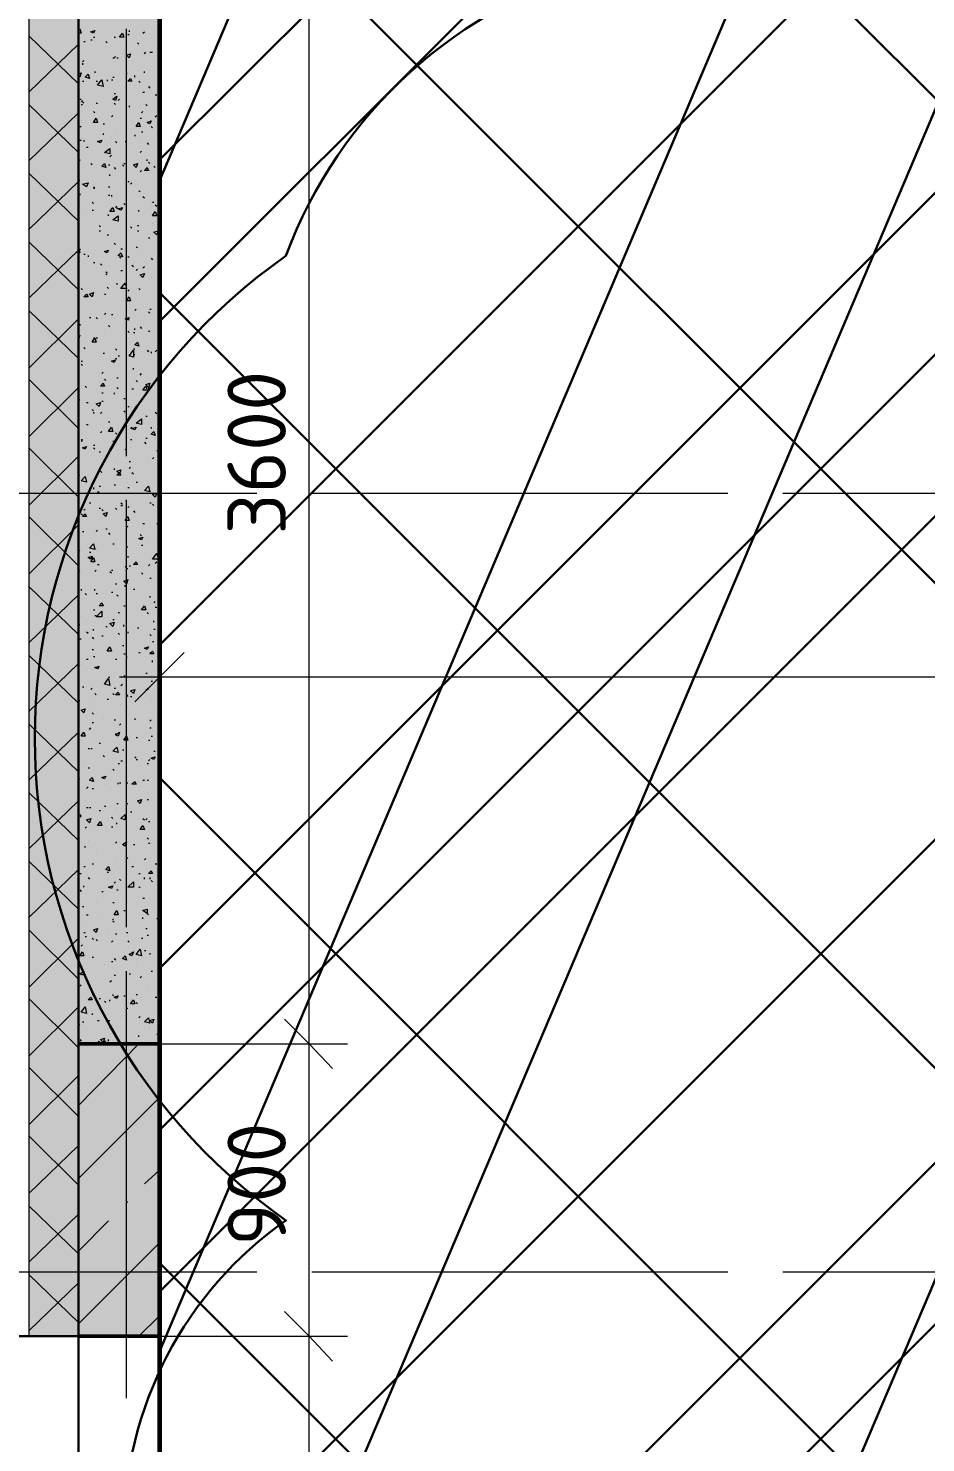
# Model space of a CAD drawing. Header units: millimetres. Extents: x -84737 to 172119, y -43083 to 59399.
# Drawn here: x 93999 to 96766, y 38117 to 42477 of the extents above; entities that cross this region are included whole.
import ezdxf

# ---------------------------------------------------------------- set-up
doc = ezdxf.new("R2010")
doc.units = ezdxf.units.MM
for name, color, linetype, lineweight in [('11) Плинтус ПЛ-2', 70, 'Continuous', 30), ('12) Наливной пол', 150, 'Continuous', 30), ('15) Штукатурка стен СТ-1.1', 161, 'Continuous', 60), ('16) Краска СТ-1.1 стена', 5, 'Continuous', 60), ('18) Краска ПТ-1 потолок', 31, 'Continuous', 30), ('20) Шпакл. баз. фин Стена', 40, 'Continuous', 60), ('22) Шпакл. баз. фин. Потолок', 102, 'Continuous', 30), ('5) Затарка материала', 160, 'Continuous', 30), ('6) Уборка мусора', 20, 'Continuous', 30), ('8) Линолеум Л-1.1', 130, 'Continuous', 30)]:
    doc.layers.add(name, color=color, linetype=linetype, lineweight=lineweight)
doc.layers.add('PDF _Геометрия', color=7, linetype='Continuous')
doc.layers.add('PDF _Текст', color=7, linetype='Continuous')
doc.layers.add('PDF _Сплошная заливка', color=7, linetype='Continuous', true_color=0xffffff)
doc.styles.add('PDF ISOCPEUR', font='isocpeur.ttf')

msp = doc.modelspace()

# ---------------------------------------------------------------- hatches: boundary and pattern name
at = {"layer": '12) Наливной пол'}
h = msp.add_hatch(dxfattribs=at)
h.set_pattern_fill('ANSI31', color=256, scale=222)
h.paths.add_polyline_path([(114514.8, 42635.7), (112106.2, 42635.7), (112106.2, 33344.1), (114514.8, 33344.1)])
h.paths.add_polyline_path([(124026.4, 38444.9), (124026.4, 33348.3), (114586.7, 33348.3), (114586.7, 39884.2), (116707.5, 39884.2), (116707.5, 38444.9)])
h.paths.add_polyline_path([(129605.6, 33344.1), (124106.9, 33344.1), (124106.9, 43647.4), (129605.6, 43647.4)])
h.paths.add_polyline_path([(109494.4, 42635.7), (111903, 42635.7), (111903, 33344.1), (109494.4, 33344.1)])
h.paths.add_polyline_path([(99982.7, 38444.9), (99982.7, 33348.3), (109422.4, 33348.3), (109422.4, 39884.2), (107301.6, 39884.2), (107301.6, 38444.9)])
h.paths.add_polyline_path([(94403.5, 33344.1), (99902.3, 33344.1), (99902.3, 43647.4), (94403.5, 43647.4)])
at = {"layer": '18) Краска ПТ-1 потолок'}
h = msp.add_hatch(dxfattribs=at)
h.set_pattern_fill('ANSI32', color=256, scale=222, angle=22)
h.paths.add_polyline_path([(114514.8, 42635.7), (112106.2, 42635.7), (112106.2, 33344.1), (114514.8, 33344.1)])
h.paths.add_polyline_path([(124026.4, 38444.9), (124026.4, 33348.3), (114586.7, 33348.3), (114586.7, 39884.2), (116707.5, 39884.2), (116707.5, 38444.9)])
h.paths.add_polyline_path([(129605.6, 33344.1), (124106.9, 33344.1), (124106.9, 43647.4), (129605.6, 43647.4)])
h.paths.add_polyline_path([(109494.4, 42635.7), (111903, 42635.7), (111903, 33344.1), (109494.4, 33344.1)])
h.paths.add_polyline_path([(99982.7, 38444.9), (99982.7, 33348.3), (109422.4, 33348.3), (109422.4, 39884.2), (107301.6, 39884.2), (107301.6, 38444.9)])
h.paths.add_polyline_path([(94403.5, 33344.1), (99902.3, 33344.1), (99902.3, 43647.4), (94403.5, 43647.4)])
h = msp.add_hatch(dxfattribs=at)
h.set_pattern_fill('ANSI32', color=256, scale=222, angle=22)
h.paths.add_polyline_path([(114514.8, 42635.7), (112106.2, 42635.7), (112106.2, 33344.1), (114514.8, 33344.1)])
h.paths.add_polyline_path([(124026.4, 38444.9), (124026.4, 33348.3), (114586.7, 33348.3), (114586.7, 39884.2), (116707.5, 39884.2), (116707.5, 38444.9)])
h.paths.add_polyline_path([(129605.6, 33344.1), (124106.9, 33344.1), (124106.9, 43647.4), (129605.6, 43647.4)])
h.paths.add_polyline_path([(109494.4, 42635.7), (111903, 42635.7), (111903, 33344.1), (109494.4, 33344.1)])
h.paths.add_polyline_path([(99982.7, 38444.9), (99982.7, 33348.3), (109422.4, 33348.3), (109422.4, 39884.2), (107301.6, 39884.2), (107301.6, 38444.9)])
h.paths.add_polyline_path([(94403.5, 33344.1), (99902.3, 33344.1), (99902.3, 43647.4), (94403.5, 43647.4)])
at = {"layer": '22) Шпакл. баз. фин. Потолок'}
h = msp.add_hatch(dxfattribs=at)
h.set_pattern_fill('ANSI37', color=256, scale=333)
h.paths.add_polyline_path([(114514.8, 42635.7), (112106.2, 42635.7), (112106.2, 33344.1), (114514.8, 33344.1)])
h.paths.add_polyline_path([(124026.4, 38444.9), (124026.4, 33348.3), (114586.7, 33348.3), (114586.7, 39884.2), (116707.5, 39884.2), (116707.5, 38444.9)])
h.paths.add_polyline_path([(129605.6, 33344.1), (124106.9, 33344.1), (124106.9, 43647.4), (129605.6, 43647.4)])
h.paths.add_polyline_path([(109494.4, 42635.7), (111903, 42635.7), (111903, 33344.1), (109494.4, 33344.1)])
h.paths.add_polyline_path([(99982.7, 38444.9), (99982.7, 33348.3), (109422.4, 33348.3), (109422.4, 39884.2), (107301.6, 39884.2), (107301.6, 38444.9)])
h.paths.add_polyline_path([(94403.5, 33344.1), (99902.3, 33344.1), (99902.3, 43647.4), (94403.5, 43647.4)])
h = msp.add_hatch(dxfattribs=at)
h.set_pattern_fill('ANSI37', color=256, scale=333)
h.paths.add_polyline_path([(114514.8, 42635.7), (112106.2, 42635.7), (112106.2, 33344.1), (114514.8, 33344.1)])
h.paths.add_polyline_path([(124026.4, 38444.9), (124026.4, 33348.3), (114586.7, 33348.3), (114586.7, 39884.2), (116707.5, 39884.2), (116707.5, 38444.9)])
h.paths.add_polyline_path([(129605.6, 33344.1), (124106.9, 33344.1), (124106.9, 43647.4), (129605.6, 43647.4)])
h.paths.add_polyline_path([(109494.4, 42635.7), (111903, 42635.7), (111903, 33344.1), (109494.4, 33344.1)])
h.paths.add_polyline_path([(99982.7, 38444.9), (99982.7, 33348.3), (109422.4, 33348.3), (109422.4, 39884.2), (107301.6, 39884.2), (107301.6, 38444.9)])
h.paths.add_polyline_path([(94403.5, 33344.1), (99902.3, 33344.1), (99902.3, 43647.4), (94403.5, 43647.4)])
at = {"layer": '8) Линолеум Л-1.1'}
h = msp.add_hatch(dxfattribs=at)
h.set_pattern_fill('ANSI31', color=256, scale=222)
h.paths.add_polyline_path([(114514.8, 42635.7), (112106.2, 42635.7), (112106.2, 33344.1), (114514.8, 33344.1)])
h.paths.add_polyline_path([(124026.4, 38444.9), (124026.4, 33348.3), (114586.7, 33348.3), (114586.7, 39884.2), (116707.5, 39884.2), (116707.5, 38444.9)])
h.paths.add_polyline_path([(129605.6, 33344.1), (124106.9, 33344.1), (124106.9, 43647.4), (129605.6, 43647.4)])
h.paths.add_polyline_path([(109494.4, 42635.7), (111903, 42635.7), (111903, 33344.1), (109494.4, 33344.1)])
h.paths.add_polyline_path([(99982.7, 38444.9), (99982.7, 33348.3), (109422.4, 33348.3), (109422.4, 39884.2), (107301.6, 39884.2), (107301.6, 38444.9)])
h.paths.add_polyline_path([(94403.5, 33344.1), (99902.3, 33344.1), (99902.3, 43647.4), (94403.5, 43647.4)])
at = {"layer": 'PDF _Сплошная заливка', "transparency": 33554559}
h = msp.add_hatch(color=256, dxfattribs=at)
h.paths.add_polyline_path([(94153.8, 34846.8), (94001.4, 34846.8), (94001.4, 32946.2), (94153.8, 32946.2)])
h.paths.add_polyline_path([(94001.4, 46386.1), (94153.8, 46386.1), (94153.8, 54246.9), (94001.4, 54246.9)])
h.paths.add_polyline_path([(94001.4, 38444.9), (94153.8, 38444.9), (94153.8, 44735.3), (94001.4, 44735.3)])

# ---------------------------------------------------------------- linework, layer by layer
at = {"layer": '11) Плинтус ПЛ-2'}
msp.add_lwpolyline([(95377.1, 43647.4), (94403.5, 43647.4), (94403.5, 33344.1), (99902.3, 33344.1), (99902.3, 36747.5)], dxfattribs=at)
at = {"layer": '15) Штукатурка стен СТ-1.1'}
msp.add_lwpolyline([(95377.1, 43647.4), (94403.5, 43647.4), (94403.5, 33344.1), (99902.3, 33344.1), (99902.3, 36747.5)], dxfattribs=at)
at = {"layer": '16) Краска СТ-1.1 стена'}
msp.add_lwpolyline([(95377.1, 43647.4), (94403.5, 43647.4), (94403.5, 33344.1), (99902.3, 33344.1), (99902.3, 36747.5)], dxfattribs=at)
at = {"layer": '20) Шпакл. баз. фин Стена'}
msp.add_lwpolyline([(95377.1, 43647.4), (94403.5, 43647.4), (94403.5, 33344.1), (99902.3, 33344.1), (99902.3, 36747.5)], dxfattribs=at)
at = {"layer": '5) Затарка материала'}
msp.add_lwpolyline([(94793.4, 36885.6, -0.520567), (94793.4, 38802, -0.520567), (94793.4, 41775.4, -0.520567), (97075.7, 42372.7, -0.520567), (98472.8, 40275, -0.520567), (98472.8, 37380, -0.520567), (96796, 36885.6, -0.520567)], format="xyb", close=True, dxfattribs=at)
at = {"layer": '6) Уборка мусора'}
msp.add_lwpolyline([(94793.4, 36885.6, -0.520567), (94793.4, 38802, -0.520567), (94793.4, 41775.4, -0.520567), (97075.7, 42372.7, -0.520567), (98472.8, 40275, -0.520567), (98472.8, 37380, -0.520567), (96796, 36885.6, -0.520567)], format="xyb", close=True, dxfattribs=at)
at = {"layer": '8) Линолеум Л-1.1'}
msp.add_lwpolyline([(94403.5, 33344.1), (99902.3, 33344.1), (99902.3, 43647.4), (94403.5, 43647.4)], close=True, dxfattribs=at)
at = {"layer": 'PDF _Геометрия', "lineweight": 18}
for points in [[(94153.8, 44735.3), (94001.4, 44735.3), (93997.1, 44735.3), (93836.3, 44735.3), (93836.3, 38444.9), (93997.1, 38444.9), (94001.4, 38444.9), (94153.8, 38444.9), (94153.8, 39346.6)], [(94001.4, 44735.3), (94001.4, 38444.9)]]:
    msp.add_lwpolyline(points, dxfattribs=at)
at = {"layer": 'PDF _Геометрия', "lineweight": 9}
for points in [[(94864.9, 33877.5), (94864.9, 34846.8), (94864.9, 38444.9), (94864.9, 39346.6), (94864.9, 42944.7), (94864.9, 43765.9)], [(94301.9, 41475.8), (94301.9, 42474.8)], [(94310.4, 42470.6), (94310.4, 42466.3)], [(94153.8, 42305.5), (94001.4, 42453.6)], [(94001.4, 42280.1), (94153.8, 42428.2)], [(94170.7, 42436.7), (94174.9, 42436.7)], [(94191.9, 42440.9), (94196.1, 42440.9)], [(94200.3, 42449.4), (94204.6, 42449.4)], [(94238.4, 42436.7), (94242.7, 42432.5)], [(94263.8, 42449.4), (94268.1, 42449.4)], [(94306.2, 42457.9), (94310.4, 42457.9)], [(94335.8, 42432.5), (94340, 42428.2)], [(94352.7, 42462.1), (94357, 42466.3)], [(94361.2, 42462.1), (94361.2, 42462.1)], [(94259.6, 42385.9), (94263.8, 42385.9), (94268.1, 42390.1)], [(94272.3, 42385.9), (94276.5, 42385.9)], [(94301.9, 42360.5), (94301.9, 42411.3)], [(94306.2, 42390.1), (94306.2, 42390.1)], [(94357, 42398.6), (94361.2, 42402.8)], [(94373.9, 42402.8), (94378.1, 42402.8), (94382.4, 42402.8)], [(94153.8, 42335.1), (94162.2, 42339.3), (94158, 42326.6), (94153.8, 42330.9)], [(94166.5, 42373.2), (94170.7, 42377.4)], [(94166.5, 42369), (94166.5, 42364.7)], [(94204.6, 42343.6), (94204.6, 42339.3)], [(94301.9, 42339.3), (94301.9, 42335.1)], [(94357, 42339.3), (94357, 42343.6)], [(94166.5, 42313.9), (94170.7, 42313.9)], [(94208.8, 42313.9), (94213, 42313.9)], [(94242.7, 42318.2), (94242.7, 42313.9)], [(94255.4, 42318.2), (94259.6, 42318.2)], [(94259.6, 42326.6), (94263.8, 42326.6)], [(94327.3, 42326.6), (94327.3, 42330.9)], [(94340, 42313.9), (94344.3, 42309.7)], [(94369.7, 42297), (94373.9, 42292.8)], [(94399.3, 42335.1), (94399.3, 42330.9)], [(94158, 42258.9), (94162.2, 42258.9)], [(94162.2, 42250.5), (94166.5, 42254.7)], [(94166.5, 42250.5), (94170.7, 42246.2)], [(94259.6, 42267.4), (94259.6, 42267.4)], [(94263.8, 42275.8), (94268.1, 42275.8)], [(94276.5, 42254.7), (94280.8, 42258.9)], [(94352.7, 42280.1), (94357, 42280.1)], [(94390.8, 42271.6), (94395.1, 42271.6)], [(94153.8, 42093.8), (94001.4, 42242)], [(94001.4, 42068.4), (94153.8, 42216.6)], [(94162.2, 42242), (94166.5, 42242)], [(94200.3, 42220.8), (94204.6, 42216.6)], [(94208.8, 42246.2), (94213, 42246.2)], [(94255.4, 42203.9), (94259.6, 42208.1)], [(94263.8, 42246.2), (94268.1, 42242)], [(94310.4, 42237.8), (94310.4, 42233.5)], [(94348.5, 42216.6), (94352.7, 42220.8)], [(94361.2, 42242), (94365.4, 42237.8)], [(94390.8, 42203.9), (94395.1, 42208.1)], [(94158, 42174.3), (94162.2, 42174.3)], [(94162.2, 42191.2), (94162.2, 42191.2)], [(94230, 42182.7), (94234.2, 42182.7)], [(94344.3, 42199.7), (94348.5, 42199.7)], [(94378.1, 42174.3), (94382.4, 42170)], [(94158, 42131.9), (94162.2, 42131.9)], [(94166.5, 42136.2), (94166.5, 42136.2)], [(94170.7, 42131.9), (94170.7, 42127.7)], [(94230, 42153.1), (94230, 42148.9)], [(94255.4, 42144.6), (94255.4, 42144.6)], [(94268.1, 42127.7), (94272.3, 42123.5)], [(94272.3, 42153.1), (94272.3, 42153.1)], [(94297.7, 42127.7), (94301.9, 42127.7)], [(94301.9, 41158.3), (94301.9, 42157.3)], [(94327.3, 42148.9), (94327.3, 42144.6)], [(94344.3, 42131.9), (94344.3, 42131.9)], [(94348.5, 42157.3), (94352.7, 42157.3)], [(94365.4, 42123.5), (94369.7, 42119.2)], [(94179.2, 42110.8), (94183.4, 42110.8)], [(94251.1, 42081.1), (94255.4, 42085.4)], [(94344.3, 42093.8), (94348.5, 42098.1)], [(94158, 42068.4), (94158, 42072.7)], [(94191.9, 42060), (94196.1, 42055.7)], [(94246.9, 42055.7), (94251.1, 42055.7)], [(94263.8, 42047.3), (94268.1, 42043)], [(94289.2, 42055.7), (94293.5, 42051.5)], [(94293.5, 42060), (94297.7, 42060)], [(94344.3, 42034.6), (94348.5, 42038.8)], [(94365.4, 42068.4), (94365.4, 42072.7)], [(94369.7, 42064.2), (94373.9, 42060)], [(94386.6, 42051.5), (94390.8, 42047.3)], [(94153.8, 41882.2), (94001.4, 42030.3)], [(94001.4, 41856.8), (94153.8, 42004.9)], [(94153.8, 42009.2), (94158, 42009.2)], [(94158, 42026.1), (94158, 42026.1)], [(94200.3, 41983.8), (94204.6, 41983.8), (94200.3, 41988)], [(94246.9, 41988), (94251.1, 41988)], [(94251.1, 42021.9), (94251.1, 42026.1)], [(94306.2, 42004.9), (94310.4, 42004.9)], [(94314.6, 41996.5), (94318.9, 42000.7)], [(94153.8, 41945.7), (94153.8, 41949.9)], [(94158, 41966.8), (94158, 41962.6)], [(94246.9, 41962.6), (94251.1, 41962.6)], [(94255.4, 41962.6), (94255.4, 41958.4)], [(94340, 41975.3), (94344.3, 41975.3)], [(94352.7, 41958.4), (94357, 41954.1)], [(94153.8, 41911.8), (94153.8, 41911.8)], [(94166.5, 41903.3), (94166.5, 41903.3)], [(94196.1, 41941.4), (94200.3, 41937.2)], [(94196.1, 41916), (94200.3, 41916)], [(94246.9, 41899.1), (94246.9, 41903.3)], [(94268.1, 41924.5), (94272.3, 41928.7)], [(94272.3, 41924.5), (94272.3, 41920.3)], [(94293.5, 41937.2), (94297.7, 41933)], [(94340, 41911.8), (94340, 41916)], [(94378.1, 41941.4), (94378.1, 41941.4)], [(94382.4, 41941.4), (94386.6, 41941.4)], [(94390.8, 41933), (94395.1, 41928.7)], [(94153.8, 41886.4), (94153.8, 41890.6)], [(94217.3, 41869.5), (94221.5, 41865.2)], [(94314.6, 41865.2), (94318.9, 41861)], [(94335.8, 41869.5), (94340, 41869.5)], [(94382.4, 41873.7), (94382.4, 41873.7)], [(94153.8, 41670.5), (94001.4, 41818.7)], [(94153.8, 41844.1), (94153.8, 41844.1)], [(94217.3, 41852.5), (94221.5, 41852.5)], [(94242.7, 41839.8), (94246.9, 41839.8)], [(94263.8, 41814.4), (94268.1, 41810.2)], [(94335.8, 41852.5), (94340, 41852.5)], [(94369.7, 41831.4), (94373.9, 41831.4)], [(94403.5, 41810.2), (94403.5, 41814.4)], [(94001.4, 41645.1), (94153.8, 41793.3), (94153.8, 41797.5), (94158, 41784.8), (94153.8, 41784.8)], [(94158, 41797.5), (94158, 41793.3)], [(94170.7, 41780.6), (94174.9, 41780.6)], [(94183.4, 41776.3), (94183.4, 41772.1)], [(94242.7, 41780.6), (94242.7, 41780.6)], [(94280.8, 41772.1), (94285, 41767.9)], [(94285, 41797.5), (94289.2, 41797.5)], [(94306.2, 41772.1), (94310.4, 41772.1)], [(94331.6, 41801.7), (94335.8, 41801.7)], [(94335.8, 41793.3), (94335.8, 41793.3)], [(94200.3, 41755.2), (94204.6, 41755.2)], [(94221.5, 41750.9), (94225.7, 41746.7)], [(94285, 41729.8), (94289.2, 41729.8)], [(94318.9, 41746.7), (94323.1, 41742.5)], [(94331.6, 41729.8), (94335.8, 41734)], [(94352.7, 41738.3), (94357, 41742.5)], [(94378.1, 41767.9), (94382.4, 41763.6)], [(94238.4, 41725.6), (94242.7, 41725.6)], [(94238.4, 41717.1), (94242.7, 41721.3)], [(94272.3, 41691.7), (94272.3, 41687.5)], [(94378.1, 41708.6), (94378.1, 41708.6)], [(94162.2, 41674.8), (94166.5, 41670.5)], [(94191.9, 41653.6), (94191.9, 41653.6)], [(94234.2, 41657.8), (94238.4, 41657.8)], [(94238.4, 41657.8), (94238.4, 41657.8)], [(94242.7, 41679), (94246.9, 41674.8)], [(94306.2, 41666.3), (94310.4, 41670.5)], [(94331.6, 41670.5), (94331.6, 41670.5)], [(94340, 41674.8), (94344.3, 41670.5)], [(94153.8, 41458.9), (94001.4, 41607)], [(94234.2, 41594.3), (94238.4, 41598.6)], [(94327.3, 41607), (94331.6, 41611.3)], [(94369.7, 41602.8), (94373.9, 41598.6)], [(94373.9, 41611.3), (94378.1, 41611.3)], [(94001.4, 41429.2), (94153.8, 41581.6)], [(94158, 41564.7), (94158, 41560.5)], [(94187.6, 41585.9), (94191.9, 41585.9)], [(94208.8, 41585.9), (94213, 41581.6)], [(94246.9, 41560.5), (94251.1, 41556.2)], [(94255.4, 41594.3), (94259.6, 41594.3)], [(94263.8, 41581.6), (94263.8, 41581.6)], [(94306.2, 41581.6), (94310.4, 41577.4)], [(94327.3, 41547.8), (94327.3, 41552)], [(94344.3, 41556.2), (94348.5, 41552)], [(94153.8, 41526.6), (94158, 41530.8), (94153.8, 41518.1)], [(94153.8, 41518.1), (94153.8, 41518.1)], [(94200.3, 41522.4), (94204.6, 41522.4)], [(94208.8, 41522.4), (94213, 41522.4)], [(94234.2, 41535.1), (94234.2, 41535.1)], [(94306.2, 41543.5), (94310.4, 41539.3)], [(94323.1, 41539.3), (94327.3, 41539.3)], [(94369.7, 41543.5), (94373.9, 41543.5)], [(94170.7, 41492.7), (94174.9, 41488.5)], [(94230, 41475.8), (94234.2, 41475.8)], [(94268.1, 41488.5), (94272.3, 41484.3)], [(94276.5, 41467.3), (94280.8, 41467.3)], [(94323.1, 41488.5), (94327.3, 41488.5)], [(94323.1, 41471.6), (94327.3, 41471.6)], [(94365.4, 41484.3), (94369.7, 41480)], [(94378.1, 41480), (94378.1, 41475.8)], [(94390.8, 41480), (94395.1, 41484.3)], [(94162.2, 41450.4), (94166.5, 41450.4)], [(94162.2, 41441.9), (94166.5, 41437.7)], [(94268.1, 41458.9), (94272.3, 41458.9)], [(94323.1, 41425), (94323.1, 41429.2)], [(94153.8, 41243), (94001.4, 41395.4)], [(94225.7, 41412.3), (94230, 41416.5)], [(94230, 41395.4), (94230, 41395.4)], [(94234.2, 41395.4), (94238.4, 41391.1)], [(94272.3, 41399.6), (94276.5, 41399.6)], [(94331.6, 41391.1), (94335.8, 41386.9)], [(94344.3, 41408.1), (94348.5, 41412.3)], [(94001.4, 41217.6), (94153.8, 41370)], [(94174.9, 41374.2), (94179.2, 41370)], [(94225.7, 41353), (94230, 41353)], [(94263.8, 41353), (94263.8, 41348.8)], [(94272.3, 41370), (94276.5, 41365.7)], [(94293.5, 41336.1), (94297.7, 41336.1)], [(94318.9, 41365.7), (94323.1, 41365.7)], [(94369.7, 41370), (94369.7, 41365.7), (94373.9, 41361.5)], [(94153.8, 41331.9), (94158, 41331.9)], [(94153.8, 41285.3), (94153.8, 41298)], [(94179.2, 41323.4), (94183.4, 41323.4)], [(94196.1, 41302.2), (94200.3, 41298)], [(94200.3, 41293.8), (94200.3, 41289.5)], [(94221.5, 41289.5), (94225.7, 41293.8)], [(94225.7, 41327.6), (94230, 41327.6)], [(94293.5, 41298), (94297.7, 41293.8)], [(94306.2, 41310.7), (94310.4, 41310.7)], [(94318.9, 41306.5), (94318.9, 41306.5)], [(94390.8, 41293.8), (94395.1, 41289.5)], [(94153.8, 41285.3), (94153.8, 41285.3)], [(94179.2, 41255.7), (94183.4, 41255.7)], [(94246.9, 41264.1), (94251.1, 41264.1)], [(94301.9, 41221.8), (94301.9, 41276.8)], [(94314.6, 41243), (94318.9, 41247.2)], [(94361.2, 41281.1), (94365.4, 41281.1)], [(94378.1, 41247.2), (94378.1, 41243)], [(94162.2, 41209.1), (94166.5, 41209.1)], [(94162.2, 41204.9), (94166.5, 41204.9)], [(94221.5, 41230.3), (94225.7, 41234.5)], [(94259.6, 41204.9), (94263.8, 41200.7)], [(94268.1, 41230.3), (94272.3, 41226.1)], [(94314.6, 41209.1), (94318.9, 41209.1)], [(94361.2, 41213.4), (94365.4, 41213.4)], [(94153.8, 41031.3), (94001.4, 41183.7)], [(94200.3, 41192.2), (94204.6, 41192.2)], [(94200.3, 41183.7), (94204.6, 41179.5)], [(94217.3, 41171), (94221.5, 41171)], [(94297.7, 41179.5), (94301.9, 41175.3)], [(94314.6, 41183.7), (94314.6, 41183.7)], [(94357, 41200.7), (94361.2, 41196.4)], [(94395.1, 41175.3), (94399.3, 41171)], [(94001.4, 41005.9), (94153.8, 41158.3)], [(94153.8, 41120.2), (94153.8, 41120.2)], [(94263.8, 41120.2), (94263.8, 41116)], [(94268.1, 41137.2), (94268.1, 41137.2)], [(94310.4, 41141.4), (94314.6, 41141.4)], [(94310.4, 41120.2), (94314.6, 41124.5)], [(94369.7, 41137.2), (94369.7, 41137.2)], [(94382.4, 41149.9), (94386.6, 41154.1)], [(94153.8, 41107.5), (94153.8, 41111.8)], [(94153.8, 41107.5), (94153.8, 41107.5)], [(94153.8, 41099.1), (94158, 41099.1)], [(94217.3, 41107.5), (94217.3, 41111.8)], [(94221.5, 41111.8), (94225.7, 41107.5)], [(94306.2, 41077.9), (94306.2, 41077.9)], [(94318.9, 41107.5), (94323.1, 41103.3)], [(94331.6, 41077.9), (94335.8, 41077.9)], [(94399.3, 41073.7), (94403.5, 41073.7)], [(93421.5, 41044), (94420.5, 41044)], [(93705.1, 41044), (94704.1, 41044)], [(94200.3, 41061), (94200.3, 41056.7)], [(94213, 41048.3), (94217.3, 41048.3)], [(94217.3, 41065.2), (94221.5, 41065.2)], [(94263.8, 41069.4), (94268.1, 41069.4)], [(94306.2, 41061), (94310.4, 41061)], [(94619.4, 41044), (94674.4, 41044)], [(94873.4, 41044), (95872.4, 41044)], [(94903, 41044), (94958.1, 41044)], [(95157, 41044), (96156, 41044)], [(96071.3, 41044), (96126.4, 41044)], [(96325.3, 41044), (97324.3, 41044)], [(96359.2, 41044), (96410, 41044)], [(96608.9, 41044), (97612.2, 41044)], [(94170.7, 40993.2), (94174.9, 40993.2)], [(94187.6, 41014.4), (94191.9, 41014.4)], [(94213, 40989), (94213, 40989)], [(94217.3, 40997.5), (94221.5, 40997.5)], [(94225.7, 40993.2), (94230, 40989)], [(94268.1, 40997.5), (94272.3, 40993.2)], [(94285, 41014.4), (94289.2, 41010.2)], [(94285, 41005.9), (94289.2, 41005.9)], [(94301.9, 40023.9), (94301.9, 41022.9)], [(94306.2, 41001.7), (94310.4, 41001.7)], [(94323.1, 40989), (94327.3, 40984.8)], [(94373.9, 41014.4), (94378.1, 41014.4)], [(94382.4, 41010.2), (94386.6, 41005.9)], [(94399.3, 41022.9), (94403.5, 41022.9)], [(94399.3, 41010.2), (94399.3, 41014.4)], [(94153.8, 40819.7), (94001.4, 40972.1)], [(94001.4, 40794.3), (94153.8, 40946.7)], [(94162.2, 40980.5), (94166.5, 40976.3)], [(94301.9, 40904.3), (94301.9, 40959.4)], [(94301.9, 40938.2), (94306.2, 40942.4)], [(94352.7, 40950.9), (94357, 40950.9)], [(94395.1, 40950.9), (94399.3, 40950.9)], [(94399.3, 40955.1), (94403.5, 40955.1)], [(94403.5, 40976.3), (94403.5, 40476.8), (94403.5, 40358.3)], [(94153.8, 40921.3), (94153.8, 40921.3)], [(94166.5, 40925.5), (94170.7, 40925.5)], [(94208.8, 40925.5), (94213, 40929.7)], [(94238.4, 40934), (94242.7, 40934)], [(94246.9, 40921.3), (94251.1, 40917)], [(94344.3, 40917), (94348.5, 40912.8)], [(94369.7, 40904.3), (94369.7, 40904.3)], [(94153.8, 40870.5), (94158, 40866.2)], [(94187.6, 40862), (94191.9, 40862)], [(94208.8, 40866.2), (94208.8, 40866.2)], [(94259.6, 40887.4), (94263.8, 40887.4)], [(94301.9, 40878.9), (94306.2, 40878.9)], [(94306.2, 40878.9), (94306.2, 40878.9)], [(94348.5, 40883.2), (94352.7, 40883.2)], [(94395.1, 40891.6), (94395.1, 40891.6)], [(94200.3, 40828.1), (94200.3, 40828.1)], [(94213, 40823.9), (94217.3, 40823.9)], [(94297.7, 40815.4), (94301.9, 40819.7)], [(94301.9, 40811.2), (94306.2, 40811.2)], [(94306.2, 40849.3), (94306.2, 40845.1)], [(94310.4, 40819.7), (94314.6, 40819.7)], [(94369.7, 40819.7), (94373.9, 40823.9)], [(94390.8, 40828.1), (94395.1, 40832.4)], [(94153.8, 40807), (94158, 40802.7)], [(94204.6, 40802.7), (94208.8, 40807)], [(94251.1, 40802.7), (94255.4, 40798.5)], [(94255.4, 40807), (94259.6, 40807)], [(94348.5, 40798.5), (94352.7, 40794.3)], [(94373.9, 40781.6), (94378.1, 40781.6)], [(94390.8, 40768.9), (94390.8, 40768.9)], [(94153.8, 40608), (94001.4, 40756.2)], [(94001.4, 40582.6), (94153.8, 40730.8)], [(94162.2, 40747.7), (94162.2, 40743.5)], [(94174.9, 40735), (94179.2, 40730.8)], [(94204.6, 40743.5), (94204.6, 40747.7)], [(94208.8, 40735), (94213, 40735)], [(94255.4, 40739.2), (94259.6, 40739.2)], [(94268.1, 40764.6), (94272.3, 40764.6)], [(94272.3, 40730.8), (94276.5, 40726.5)], [(94297.7, 40756.2), (94297.7, 40760.4)], [(94323.1, 40747.7), (94327.3, 40747.7)], [(94373.9, 40726.5), (94373.9, 40722.3)], [(94153.8, 40718.1), (94153.8, 40718.1)], [(94153.8, 40718.1), (94153.8, 40718.1)], [(94200.3, 40684.2), (94204.6, 40684.2)], [(94293.5, 40696.9), (94297.7, 40696.9)], [(94301.9, 39706.4), (94301.9, 40705.4)], [(94386.6, 40705.4), (94390.8, 40709.6)], [(94390.8, 40692.7), (94395.1, 40692.7)], [(94153.8, 40637.7), (94158, 40637.7)], [(94162.2, 40663.1), (94162.2, 40663.1)], [(94204.6, 40667.3), (94208.8, 40667.3)], [(94259.6, 40654.6), (94263.8, 40654.6)], [(94276.5, 40675.8), (94280.8, 40675.8)], [(94293.5, 40633.4), (94293.5, 40637.7)], [(94365.4, 40675.8), (94369.7, 40671.5)], [(94386.6, 40646.1), (94386.6, 40650.4)], [(94158, 40595.3), (94162.2, 40595.3)], [(94179.2, 40616.5), (94183.4, 40612.3)], [(94196.1, 40599.6), (94200.3, 40595.3)], [(94200.3, 40620.7), (94200.3, 40625)], [(94225.7, 40603.8), (94230, 40603.8)], [(94238.4, 40633.4), (94242.7, 40633.4)], [(94276.5, 40612.3), (94280.8, 40608)], [(94306.2, 40616.5), (94306.2, 40612.3)], [(94335.8, 40629.2), (94340, 40629.2)], [(94344.3, 40620.7), (94344.3, 40620.7)], [(94373.9, 40608), (94378.1, 40603.8)], [(94386.6, 40625), (94390.8, 40625)], [(94196.1, 40561.5), (94200.3, 40561.5)], [(94289.2, 40574.2), (94293.5, 40574.2)], [(94293.5, 40548.8), (94297.7, 40548.8)], [(94340, 40553), (94344.3, 40553)], [(94373.9, 40553), (94378.1, 40548.8)], [(94382.4, 40586.9), (94386.6, 40586.9)], [(94153.8, 40396.4), (94001.4, 40544.5)], [(94001.4, 40371), (94153.8, 40519.1)], [(94162.2, 40514.9), (94162.2, 40514.9)], [(94179.2, 40531.8), (94183.4, 40531.8)], [(94200.3, 40540.3), (94204.6, 40540.3)], [(94268.1, 40531.8), (94272.3, 40531.8)], [(94289.2, 40514.9), (94289.2, 40514.9)], [(94301.9, 40540.3), (94301.9, 40536.1)], [(94382.4, 40523.4), (94382.4, 40527.6)], [(94399.3, 40536.1), (94399.3, 40531.8)], [(94196.1, 40502.2), (94196.1, 40502.2)], [(94246.9, 40476.8), (94251.1, 40476.8)], [(107297.4, 40358.3), (107301.6, 40358.3), (107301.6, 40476.8), (107221.2, 40476.8), (107073.1, 40476.8), (106992.6, 40476.8), (100431.4, 40476.8), (100351, 40476.8), (99982.7, 40476.8), (99902.3, 40476.8), (94280.8, 40476.8)], [(94293.5, 40481), (94297.7, 40481)], [(94361.2, 40489.5), (94365.4, 40489.5)], [(94378.1, 40464.1), (94382.4, 40464.1)], [(94166.5, 40447.2), (94170.7, 40447.2)], [(94191.9, 40438.7), (94196.1, 40442.9)], [(94204.6, 40426), (94208.8, 40421.8)], [(94259.6, 40426), (94263.8, 40421.8)], [(94263.8, 40442.9), (94268.1, 40442.9)], [(94285, 40451.4), (94289.2, 40455.6)], [(94301.9, 40421.8), (94306.2, 40417.5)], [(94361.2, 40438.7), (94365.4, 40438.7)], [(94365.4, 40442.9), (94369.7, 40438.7)], [(94153.8, 40404.8), (94158, 40404.8)], [(94191.9, 40379.4), (94191.9, 40379.4)], [(94200.3, 40404.8), (94200.3, 40404.8)], [(94242.7, 40409.1), (94246.9, 40409.1)], [(94285, 40392.1), (94285, 40392.1)], [(94306.2, 40383.7), (94306.2, 40383.7)], [(94314.6, 40417.5), (94318.9, 40417.5)], [(94378.1, 40404.8), (94378.1, 40404.8)], [(94403.5, 40409.1), (94399.3, 40409.1), (94403.5, 40413.3), (94399.3, 40417.5)], [(94153.8, 40184.7), (94001.4, 40332.9)], [(94153.8, 40332.9), (94153.8, 40332.9)], [(94196.1, 40366.7), (94200.3, 40362.5)], [(94196.1, 40337.1), (94200.3, 40337.1)], [(94230, 40349.8), (94230, 40349.8)], [(94263.8, 40345.6), (94268.1, 40345.6)], [(94280.8, 40328.6), (94285, 40332.9)], [(94327.3, 40349.8), (94327.3, 40345.6)], [(94373.9, 40341.3), (94378.1, 40345.6)], [(94382.4, 40362.5), (94382.4, 40362.5)], [(94001.4, 40159.3), (94153.8, 40307.5)], [(94187.6, 40315.9), (94191.9, 40320.2)], [(94268.1, 40303.2), (94268.1, 40299)], [(94331.6, 40290.5), (94335.8, 40290.5)], [(94373.9, 40320.2), (94378.1, 40320.2)], [(94378.1, 40294.8), (94382.4, 40294.8)], [(94162.2, 40282.1), (94162.2, 40282.1)], [(94183.4, 40256.7), (94187.6, 40256.7)], [(94191.9, 40256.7), (94196.1, 40256.7)], [(94217.3, 40273.6), (94221.5, 40273.6)], [(94280.8, 40269.4), (94280.8, 40269.4)], [(94289.2, 40252.4), (94293.5, 40252.4)], [(94369.7, 40282.1), (94373.9, 40282.1)], [(94386.6, 40248.2), (94390.8, 40248.2)], [(94170.7, 40201.7), (94170.7, 40201.7)], [(94230, 40235.5), (94234.2, 40231.3)], [(94276.5, 40210.1), (94280.8, 40210.1)], [(94285, 40218.6), (94289.2, 40218.6)], [(94327.3, 40231.3), (94331.6, 40227)], [(94331.6, 40222.8), (94335.8, 40222.8)], [(94365.4, 40210.1), (94369.7, 40210.1)], [(94369.7, 40218.6), (94373.9, 40222.8)], [(94399.3, 40231.3), (94403.5, 40231.3)], [(94153.8, 40176.3), (94153.8, 40172)], [(94153.8, 40163.6), (94158, 40163.6)], [(94183.4, 40197.4), (94187.6, 40197.4)], [(94255.4, 40159.3), (94255.4, 40159.3)], [(94259.6, 40193.2), (94263.8, 40189)], [(94352.7, 40159.3), (94357, 40159.3)], [(94365.4, 40159.3), (94369.7, 40159.3)], [(94153.8, 39973.1), (94001.4, 40121.2)], [(94179.2, 40133.9), (94183.4, 40138.2)], [(94196.1, 40133.9), (94200.3, 40133.9)], [(94238.4, 40146.6), (94238.4, 40146.6)], [(94276.5, 40146.6), (94276.5, 40150.9)], [(94280.8, 40150.9), (94285, 40150.9)], [(94301.9, 40150.9), (94306.2, 40150.9)], [(94352.7, 40155.1), (94352.7, 40155.1)], [(94001.4, 39947.7), (94153.8, 40095.8)], [(94179.2, 40074.7), (94183.4, 40074.7)], [(94187.6, 40074.7), (94191.9, 40074.7)], [(94234.2, 40078.9), (94238.4, 40078.9)], [(94268.1, 40070.4), (94268.1, 40070.4)], [(94272.3, 40087.4), (94276.5, 40087.4)], [(94301.9, 40087.4), (94306.2, 40087.4)], [(94365.4, 40100.1), (94369.7, 40100.1)], [(94373.9, 40087.4), (94373.9, 40087.4)], [(94158, 40053.5), (94162.2, 40049.3)], [(94158, 40049.3), (94162.2, 40045)], [(94217.3, 40066.2), (94221.5, 40066.2)], [(94255.4, 40045), (94259.6, 40040.8)], [(94272.3, 40023.9), (94272.3, 40028.1)], [(94314.6, 40062), (94318.9, 40062)], [(94352.7, 40040.8), (94357, 40036.6)], [(94361.2, 40036.6), (94365.4, 40040.8)], [(94369.7, 40032.3), (94373.9, 40032.3)], [(94174.9, 40011.2), (94179.2, 40015.4)], [(94187.6, 40006.9), (94187.6, 40006.9)], [(94255.4, 40015.4), (94259.6, 40015.4)], [(94153.8, 39943.4), (94153.8, 39939.2)], [(94174.9, 39951.9), (94174.9, 39956.1)], [(94183.4, 39973.1), (94183.4, 39973.1)], [(94208.8, 39943.4), (94208.8, 39943.4)], [(94259.6, 39960.4), (94259.6, 39960.4)], [(94268.1, 39964.6), (94272.3, 39968.8)], [(94280.8, 39968.8), (94280.8, 39968.8)], [(94323.1, 39960.4), (94327.3, 39960.4)], [(94361.2, 39977.3), (94361.2, 39977.3)], [(94365.4, 39981.5), (94369.7, 39977.3)], [(94369.7, 39964.6), (94373.9, 39964.6)], [(94378.1, 39964.6), (94378.1, 39964.6)], [(94153.8, 39761.4), (94001.4, 39909.6)], [(94196.1, 39901.1), (94200.3, 39901.1)], [(94268.1, 39905.3), (94268.1, 39905.3)], [(94301.9, 39922.3), (94306.2, 39918)], [(94357, 39913.8), (94361.2, 39918)], [(94390.8, 39901.1), (94395.1, 39901.1)], [(94001.4, 39736), (94153.8, 39884.2)], [(94158, 39871.5), (94162.2, 39871.5)], [(94170.7, 39892.6), (94174.9, 39892.6)], [(94183.4, 39858.8), (94187.6, 39854.5)], [(94242.7, 39875.7), (94246.9, 39875.7)], [(94276.5, 39888.4), (94276.5, 39888.4)], [(94280.8, 39854.5), (94285, 39850.3)], [(94318.9, 39892.6), (94323.1, 39892.6)], [(94340, 39871.5), (94344.3, 39871.5)], [(94357, 39854.5), (94357, 39858.8)], [(94373.9, 39858.8), (94373.9, 39854.5)], [(94403.5, 39884.2), (94399.3, 39888.4), (94403.5, 39888.4)], [(94158, 39820.7), (94162.2, 39816.4)], [(94170.7, 39829.1), (94170.7, 39833.4)], [(94225.7, 39816.4), (94230, 39816.4)], [(94263.8, 39841.8), (94268.1, 39846.1)], [(94268.1, 39837.6), (94268.1, 39837.6)], [(94272.3, 39820.7), (94276.5, 39820.7)], [(94301.9, 39769.9), (94301.9, 39820.7)], [(94340, 39829.1), (94344.3, 39829.1)], [(94378.1, 39850.3), (94382.4, 39846.1)], [(94166.5, 39769.9), (94170.7, 39769.9)], [(94208.8, 39782.6), (94208.8, 39782.6)], [(94259.6, 39782.6), (94263.8, 39782.6)], [(94306.2, 39778.3), (94306.2, 39778.3)], [(94352.7, 39795.3), (94357, 39795.3)], [(94403.5, 39774.1), (94403.5, 39774.1)], [(94179.2, 39744.5), (94183.4, 39744.5)], [(94225.7, 39748.7), (94225.7, 39748.7)], [(94259.6, 39731.8), (94259.6, 39727.5)], [(94259.6, 39723.3), (94263.8, 39723.3)], [(94293.5, 39757.2), (94297.7, 39757.2)], [(94352.7, 39731.8), (94352.7, 39736)], [(94365.4, 39748.7), (94369.7, 39744.5)], [(94403.5, 39731.8), (94395.1, 39731.8), (94403.5, 39740.2)], [(94153.8, 39545.5), (94001.4, 39697.9)], [(94153.8, 39710.6), (94153.8, 39710.6)], [(94166.5, 39710.6), (94166.5, 39710.6)], [(94170.7, 39689.5), (94174.9, 39689.5)], [(94174.9, 39676.8), (94179.2, 39676.8)], [(94246.9, 39685.2), (94246.9, 39685.2)], [(94268.1, 39685.2), (94272.3, 39685.2)], [(94301.9, 39689.5), (94306.2, 39689.5)], [(94361.2, 39702.2), (94365.4, 39702.2)], [(94365.4, 39681), (94369.7, 39681)], [(94001.4, 39520.1), (94153.8, 39672.5)], [(94153.8, 39651.4), (94153.8, 39651.4)], [(94153.8, 39651.4), (94153.8, 39651.4)], [(94162.2, 39647.1), (94166.5, 39651.4)], [(94196.1, 39672.5), (94200.3, 39668.3)], [(94208.8, 39668.3), (94213, 39664.1)], [(94255.4, 39659.8), (94259.6, 39664.1)], [(94306.2, 39664.1), (94310.4, 39659.8)], [(94348.5, 39672.5), (94352.7, 39672.5)], [(94357, 39634.4), (94361.2, 39634.4)], [(94196.1, 39613.3), (94200.3, 39613.3)], [(94234.2, 39592.1), (94234.2, 39592.1)], [(94255.4, 39600.6), (94259.6, 39600.6)], [(94263.8, 39609), (94268.1, 39604.8)], [(94314.6, 39630.2), (94314.6, 39630.2)], [(94348.5, 39613.3), (94348.5, 39613.3)], [(94373.9, 39626), (94373.9, 39621.7)], [(94158, 39587.9), (94162.2, 39587.9)], [(94162.2, 39587.9), (94162.2, 39587.9)], [(94263.8, 39558.2), (94268.1, 39558.2)], [(94301.9, 38567.7), (94301.9, 39570.9)], [(94310.4, 39562.5), (94314.6, 39562.5)], [(94331.6, 39587.9), (94331.6, 39587.9)], [(94344.3, 39549.8), (94348.5, 39554)], [(94378.1, 39570.9), (94382.4, 39570.9)], [(94158, 39524.4), (94162.2, 39528.6)], [(94251.1, 39537.1), (94255.4, 39541.3)], [(94301.9, 39452.4), (94301.9, 39507.4)], [(94365.4, 39515.9), (94365.4, 39515.9)], [(94153.8, 39333.9), (94001.4, 39486.3)], [(94001.4, 39308.5), (94153.8, 39460.9)], [(94153.8, 39477.8), (94153.8, 39477.8)], [(94158, 39465.1), (94158, 39465.1)], [(94196.1, 39499), (94200.3, 39499)], [(94217.3, 39486.3), (94221.5, 39486.3)], [(94234.2, 39477.8), (94238.4, 39473.6)], [(94251.1, 39477.8), (94251.1, 39482)], [(94259.6, 39499), (94259.6, 39494.7)], [(94263.8, 39490.5), (94263.8, 39490.5)], [(94293.5, 39494.7), (94297.7, 39494.7)], [(94331.6, 39499), (94335.8, 39499)], [(94331.6, 39473.6), (94335.8, 39469.3)], [(94344.3, 39490.5), (94344.3, 39490.5)], [(94390.8, 39490.5), (94395.1, 39490.5)], [(94196.1, 39439.7), (94196.1, 39435.5)], [(94213, 39418.5), (94217.3, 39418.5)], [(94246.9, 39418.5), (94251.1, 39418.5)], [(94285, 39427), (94285, 39427)], [(94301.9, 39456.6), (94306.2, 39456.6)], [(94340, 39427), (94344.3, 39431.2)], [(94399.3, 39443.9), (94403.5, 39443.9)], [(94153.8, 39405.8), (94158, 39405.8)], [(94162.2, 39405.8), (94162.2, 39405.8)], [(94166.5, 39414.3), (94170.7, 39414.3)], [(94259.6, 39401.6), (94259.6, 39401.6)], [(94263.8, 39376.2), (94268.1, 39372)], [(94340, 39367.7), (94340, 39372)], [(94352.7, 39372), (94352.7, 39372)], [(94357, 39397.4), (94357, 39397.4)], [(94373.9, 39393.1), (94373.9, 39393.1)], [(94395.1, 39376.2), (94399.3, 39376.2)], [(94153.8, 39156.1), (94340, 39346.6)], [(94158, 39359.3), (94162.2, 39355)], [(94166.5, 39346.6), (94170.7, 39346.6)], [(94213, 39346.6), (94217.3, 39355), (94221.5, 39346.6)], [(94234.2, 39355), (94238.4, 39355)], [(94246.9, 39355), (94246.9, 39359.3)], [(94365.4, 39346.6), (94864.9, 39346.6), (94983.4, 39346.6)], [(94153.8, 39122.2), (94001.4, 39274.6)], [(94001.4, 39096.8), (94153.8, 39249.2)], [(94301.9, 38254.4), (94301.9, 39253.4)], [(94153.8, 38931.7), (94403.5, 39181.5)], [(94153.8, 38910.6), (94001.4, 39063)], [(94001.4, 38885.2), (94153.8, 39033.3)], [(94357, 38914.8), (94403.5, 38957.1)], [(94301.9, 38859.8), (94306.2, 38859.8)], [(94153.8, 38698.9), (94001.4, 38847.1)], [(94001.4, 38673.5), (94153.8, 38821.7)], [(94153.8, 38707.4), (94246.9, 38800.5)], [(94153.8, 38483), (94403.5, 38732.8)], [(93421.5, 38643.9), (94420.5, 38643.9)], [(93705.1, 38643.9), (94704.1, 38643.9)], [(94153.8, 38487.3), (94001.4, 38635.4)], [(94619.4, 38643.9), (94674.4, 38643.9)], [(94873.4, 38643.9), (95872.4, 38643.9)], [(94903, 38643.9), (94958.1, 38643.9)], [(95157, 38643.9), (96156, 38643.9)], [(96071.3, 38643.9), (96126.4, 38643.9)], [(96325.3, 38643.9), (97324.3, 38643.9)], [(96359.2, 38643.9), (96410, 38643.9)], [(96608.9, 38643.9), (97612.2, 38643.9)], [(94001.4, 38461.9), (94153.8, 38610)], [(94340, 38444.9), (94403.5, 38508.4)], [(94365.4, 38444.9), (94864.9, 38444.9), (94983.4, 38444.9)], [(94301.9, 38317.9), (94301.9, 38368.7)]]:
    msp.add_lwpolyline(points, dxfattribs=at)
at = {"layer": 'PDF _Геометрия', "lineweight": 30}
for points in [[(98954.1, 43647.4), (94403.5, 43647.4), (94403.5, 34029.9)], [(94403.5, 42944.7), (94403.5, 33996), (94403.5, 34846.8), (94153.8, 34846.8), (94153.8, 38444.9), (93836.3, 38444.9), (93810.9, 38444.9), (93810.9, 38428)], [(94153.8, 42944.7), (94403.5, 42944.7), (94403.5, 39346.6), (94153.8, 39346.6), (94153.8, 42944.7), (94153.8, 39346.6), (94153.8, 38444.9), (94153.8, 34846.8), (94153.8, 33996)]]:
    msp.add_lwpolyline(points, dxfattribs=at)
at = {"layer": 'PDF _Геометрия', "lineweight": 9}
for points in [[(94158, 42474.8), (94162.2, 42462.1), (94153.8, 42462.1)], [(94204.6, 42470.6), (94200.3, 42462.1), (94191.9, 42466.3)], [(94289.2, 42462.1), (94293.5, 42449.4), (94280.8, 42449.4)], [(94314.6, 42398.6), (94310.4, 42385.9), (94301.9, 42394.4)], [(94183.4, 42335.1), (94187.6, 42322.4), (94174.9, 42326.6)], [(94230, 42297), (94213, 42301.2), (94225.7, 42318.2)], [(94314.6, 42322.4), (94318.9, 42313.9), (94306.2, 42313.9)], [(94272.3, 42267.4), (94268.1, 42254.7), (94259.6, 42258.9)], [(94208.8, 42199.7), (94213, 42187), (94200.3, 42187)], [(94340, 42187), (94344.3, 42174.3), (94331.6, 42174.3)], [(94378.1, 42191.2), (94373.9, 42182.7), (94365.4, 42187)], [(94225.7, 42131.9), (94221.5, 42123.5), (94213, 42127.7)], [(94251.1, 42089.6), (94234.2, 42093.8), (94251.1, 42106.5)], [(94234.2, 42060), (94238.4, 42047.3), (94225.7, 42051.5)], [(94335.8, 42060), (94331.6, 42047.3), (94323.1, 42055.7)], [(94365.4, 42047.3), (94369.7, 42038.8), (94357, 42038.8)], [(94183.4, 42000.7), (94179.2, 41988), (94166.5, 41996.5)], [(94259.6, 41924.5), (94263.8, 41911.8), (94251.1, 41911.8)], [(94289.2, 41924.5), (94285, 41916), (94276.5, 41920.3)], [(94390.8, 41911.8), (94395.1, 41899.1), (94382.4, 41899.1)], [(94276.5, 41882.2), (94259.6, 41886.4), (94276.5, 41899.1)], [(94399.3, 41852.5), (94395.1, 41839.8), (94386.6, 41848.3)], [(94246.9, 41793.3), (94242.7, 41784.8), (94234.2, 41789)], [(94285, 41784.8), (94289.2, 41772.1), (94276.5, 41776.3)], [(94301.9, 41674.8), (94285, 41674.8), (94297.7, 41691.7)], [(94357, 41721.3), (94352.7, 41708.6), (94344.3, 41717.1)], [(94179.2, 41657.8), (94183.4, 41649.4), (94170.7, 41649.4)], [(94200.3, 41662.1), (94196.1, 41649.4), (94187.6, 41657.8)], [(94310.4, 41649.4), (94314.6, 41636.7), (94301.9, 41636.7)], [(94310.4, 41585.9), (94306.2, 41577.4), (94297.7, 41581.6)], [(94204.6, 41522.4), (94208.8, 41509.7), (94196.1, 41509.7)], [(94335.8, 41509.7), (94340, 41497), (94327.3, 41501.2)], [(94323.1, 41463.1), (94310.4, 41467.3), (94323.1, 41484.3)], [(94268.1, 41454.6), (94263.8, 41446.2), (94255.4, 41450.4)], [(94230, 41382.7), (94234.2, 41374.2), (94221.5, 41374.2)], [(94373.9, 41382.7), (94369.7, 41370), (94361.2, 41378.4)], [(94361.2, 41374.2), (94365.4, 41361.5), (94352.7, 41361.5)], [(94221.5, 41323.4), (94217.3, 41310.7), (94208.8, 41319.2)], [(94255.4, 41247.2), (94259.6, 41234.5), (94246.9, 41234.5)], [(94331.6, 41247.2), (94327.3, 41238.7), (94318.9, 41243)], [(94348.5, 41255.7), (94331.6, 41259.9), (94348.5, 41272.6)], [(94386.6, 41234.5), (94390.8, 41221.8), (94378.1, 41226.1)], [(94179.2, 41188), (94174.9, 41179.5), (94166.5, 41183.7)], [(94285, 41116), (94280.8, 41103.3), (94272.3, 41111.8)], [(94179.2, 41077.9), (94162.2, 41082.1), (94174.9, 41094.8)], [(94280.8, 41107.5), (94285, 41099.1), (94272.3, 41099.1)], [(94373.9, 41048.3), (94357, 41052.5), (94369.7, 41065.2)], [(94395.1, 41044), (94390.8, 41031.3), (94382.4, 41039.8)], [(94242.7, 40984.8), (94238.4, 40972.1), (94230, 40980.5)], [(94174.9, 40980.5), (94179.2, 40972.1), (94166.5, 40972.1)], [(94306.2, 40972.1), (94310.4, 40959.4), (94297.7, 40959.4)], [(94352.7, 40908.6), (94348.5, 40900.1), (94340, 40904.3)], [(94204.6, 40870.5), (94187.6, 40874.7), (94200.3, 40887.4)], [(94399.3, 40840.8), (94382.4, 40840.8), (94395.1, 40857.8)], [(94196.1, 40849.3), (94191.9, 40840.8), (94183.4, 40845.1)], [(94200.3, 40845.1), (94204.6, 40832.4), (94191.9, 40832.4)], [(94331.6, 40832.4), (94335.8, 40823.9), (94323.1, 40823.9)], [(94306.2, 40777.3), (94301.9, 40764.6), (94293.5, 40773.1)], [(94225.7, 40663.1), (94208.8, 40663.1), (94225.7, 40680)], [(94225.7, 40705.4), (94230, 40696.9), (94217.3, 40696.9)], [(94357, 40696.9), (94361.2, 40684.2), (94348.5, 40684.2)], [(94263.8, 40646.1), (94259.6, 40633.4), (94251.1, 40641.9)], [(94251.1, 40569.9), (94255.4, 40557.2), (94242.7, 40557.2)], [(94369.7, 40569.9), (94365.4, 40561.5), (94357, 40565.7)], [(94382.4, 40557.2), (94386.6, 40548.8), (94373.9, 40548.8)], [(94217.3, 40510.7), (94213, 40502.2), (94204.6, 40506.4)], [(94251.1, 40451.4), (94234.2, 40455.6), (94246.9, 40472.6)], [(94276.5, 40430.2), (94280.8, 40421.8), (94268.1, 40421.8)], [(94327.3, 40438.7), (94323.1, 40426), (94314.6, 40434.5)], [(94174.9, 40379.4), (94170.7, 40366.7), (94162.2, 40375.2)], [(94170.7, 40307.5), (94174.9, 40294.8), (94162.2, 40294.8)], [(94280.8, 40307.5), (94276.5, 40294.8), (94268.1, 40299)], [(94301.9, 40294.8), (94306.2, 40282.1), (94293.5, 40282.1)], [(94276.5, 40244), (94259.6, 40248.2), (94272.3, 40260.9)], [(94390.8, 40231.3), (94386.6, 40222.8), (94378.1, 40227)], [(94196.1, 40167.8), (94200.3, 40155.1), (94187.6, 40159.3)], [(94238.4, 40172), (94234.2, 40163.6), (94225.7, 40167.8)], [(94327.3, 40155.1), (94331.6, 40146.6), (94318.9, 40146.6)], [(94348.5, 40100.1), (94344.3, 40087.4), (94335.8, 40095.8)], [(94191.9, 40040.8), (94187.6, 40028.1), (94179.2, 40036.6)], [(94221.5, 40032.3), (94225.7, 40019.6), (94213, 40019.6)], [(94297.7, 40036.6), (94285, 40040.8), (94297.7, 40053.5)], [(94352.7, 40019.6), (94357, 40006.9), (94344.3, 40006.9)], [(94301.9, 39968.8), (94297.7, 39956.1), (94289.2, 39960.4)], [(94246.9, 39892.6), (94251.1, 39879.9), (94238.4, 39884.2)], [(94378.1, 39879.9), (94382.4, 39871.5), (94369.7, 39871.5)], [(94259.6, 39833.4), (94255.4, 39824.9), (94246.9, 39829.1)], [(94323.1, 39829.1), (94306.2, 39829.1), (94323.1, 39846.1)], [(94272.3, 39757.2), (94276.5, 39744.5), (94263.8, 39744.5)], [(94365.4, 39761.4), (94365.4, 39748.7), (94352.7, 39757.2)], [(94213, 39702.2), (94208.8, 39689.5), (94200.3, 39697.9)], [(94348.5, 39617.5), (94331.6, 39621.7), (94344.3, 39638.7)], [(94166.5, 39630.2), (94170.7, 39617.5), (94158, 39617.5)], [(94297.7, 39617.5), (94301.9, 39604.8), (94289.2, 39609)], [(94323.1, 39630.2), (94318.9, 39617.5), (94310.4, 39621.7)], [(94170.7, 39570.9), (94166.5, 39558.2), (94158, 39562.5)], [(94179.2, 39439.7), (94162.2, 39443.9), (94174.9, 39460.9)], [(94191.9, 39490.5), (94196.1, 39482), (94183.4, 39482)], [(94276.5, 39494.7), (94272.3, 39486.3), (94263.8, 39490.5)], [(94323.1, 39482), (94327.3, 39469.3), (94314.6, 39469.3)], [(94373.9, 39410.1), (94357, 39414.3), (94369.7, 39427)], [(94386.6, 39422.8), (94382.4, 39410.1), (94373.9, 39418.5)], [(94234.2, 39363.5), (94230, 39350.8), (94221.5, 39359.3)]]:
    msp.add_lwpolyline(points, close=True, dxfattribs=at)
at = {"layer": 'PDF _Геометрия', "lineweight": 20}
for points in [[(94479.7, 40553), (94403.5, 40476.8), (94327.3, 40400.6)], [(94788.7, 39422.8), (94864.9, 39346.6), (94936.9, 39270.4)], [(94788.7, 38521.1), (94864.9, 38444.9), (94936.9, 38368.7)]]:
    msp.add_lwpolyline(points, dxfattribs=at)
at = {"layer": 'PDF _Геометрия', "lineweight": 50}
msp.add_lwpolyline([(94153.8, 38444.9), (94403.5, 38444.9), (94403.5, 39346.6), (94153.8, 39346.6)], dxfattribs=at)
at = {"layer": 'PDF _Сплошная заливка', "lineweight": 5, "transparency": 33554559}
for points in [[(94153.8, 42944.7), (94153.8, 39346.6), (94403.5, 42944.7), (94403.5, 39346.6)], [(94153.8, 39346.6), (94153.8, 38444.9), (94403.5, 39346.6), (94403.5, 38444.9)]]:
    msp.add_solid(points, dxfattribs=at)

# ---------------------------------------------------------------- texts
at = {"layer": 'PDF _Текст', "char_height": 180.46, "attachment_point": 4, "rotation": 90, "style": 'PDF ISOCPEUR'}
for s, insert in [('3600', (94703.2, 40916.3)), ('900', (94703.2, 38723.5))]:
    msp.add_mtext(s, dxfattribs=dict(at, insert=insert))

doc.saveas('drawing.dxf')
